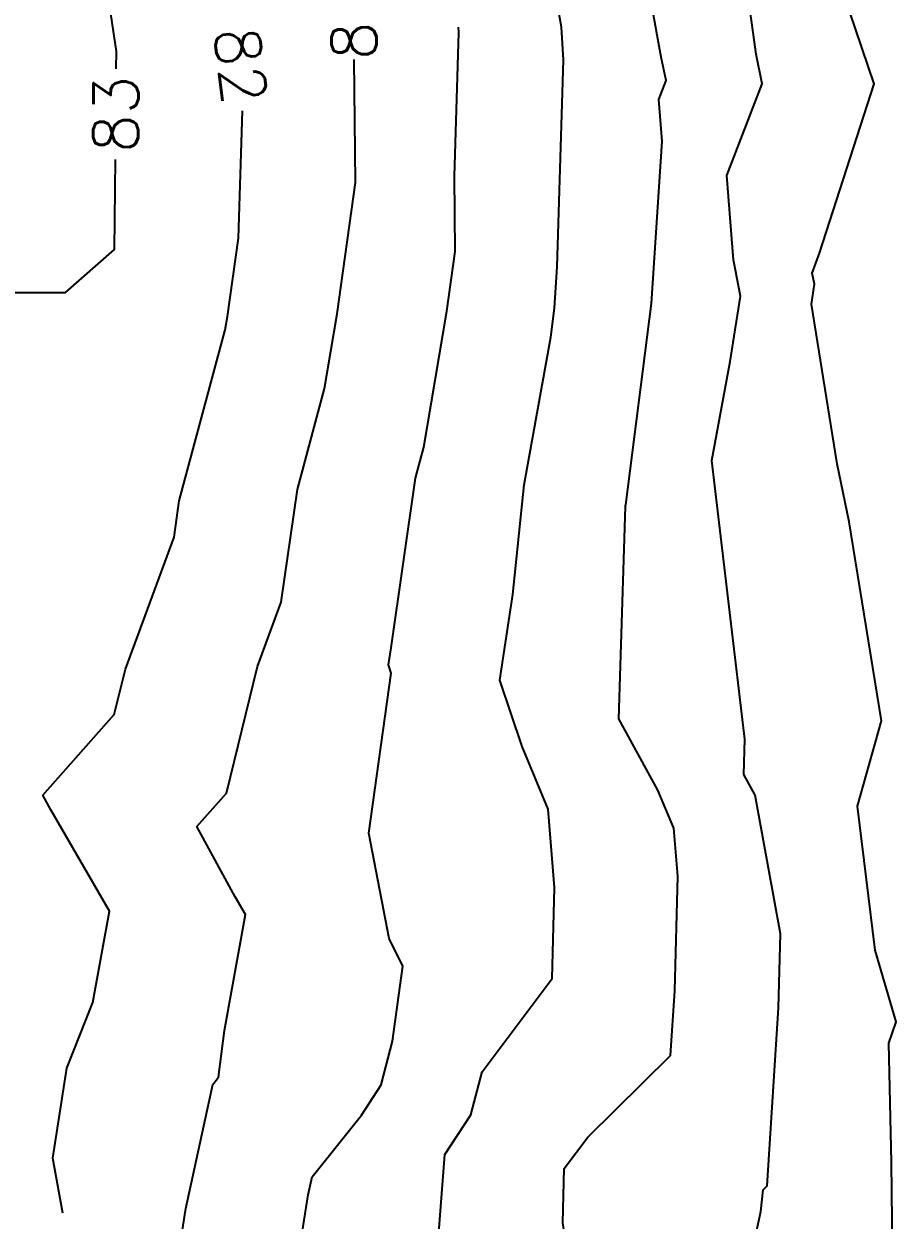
# Model space of a CAD drawing. Header units: metres. Extents: x 729358 to 732680, y 1423022 to 1426117.
# Drawn here: x 730911.2 to 731037.4, y 1425258 to 1425431.2 of the extents above; entities that cross this region are included whole.
import ezdxf

# ---------------------------------------------------------------- set-up
doc = ezdxf.new("R2010")
doc.units = ezdxf.units.M
doc.header["$MEASUREMENT"] = 0
for name, color, linetype in [('HR36 IE-Exi_Xref$0$CONTOUR', 8, 'Continuous'), ('HR36 IE-Exi_Xref$0$CONTOURINDEX', 10, 'Continuous'), ('HR36 IE-Exi_Xref$0$CONTOURTEXT', 7, 'Continuous')]:
    doc.layers.add(name, color=color, linetype=linetype)
doc.styles.add('HR36 IE-Exi_Xref$0$5mm', font='simplex', dxfattribs={"height": 5})

msp = doc.modelspace()

# ---------------------------------------------------------------- linework, layer by layer
at = {"layer": 'HR36 IE-Exi_Xref$0$CONTOUR', "flags": 128}
for points, elevation in [([(730924.56, 1425424.65), (730924.58, 1425427.18), (730923.35, 1425435.63), (730923.22, 1425443.53), (730923.15, 1425450.94), (730920.59, 1425457.91), (730914.03, 1425469.2), (730904.3, 1425494.58)], 83), ([(731013.07, 1425237.19), (731017.87, 1425259.26), (731018.18, 1425262.42), (731018.75, 1425262.98), (731020.39, 1425288.77), (731020.68, 1425299.48), (731017.05, 1425319.52), (731015.4, 1425322.53), (731015.56, 1425327.65), (731010.77, 1425367.99), (731013.44, 1425382.3), (731014.92, 1425391.76), (731013.89, 1425397.02), (731012.94, 1425409.22), (731018.05, 1425422.47), (731017.19, 1425426.78), (731016.08, 1425434.82), (731017.86, 1425445.74), (731019.33, 1425449.71)], 77), ([(730970.83, 1425246.52), (730971.13, 1425254.95), (730972.1, 1425267.5), (730975.89, 1425273.28), (730977.52, 1425279.48), (730987.66, 1425292.97), (730988, 1425306.17), (730987.08, 1425317.48), (730983.29, 1425326.56), (730980.07, 1425336.16), (730981.94, 1425348.57), (730983.61, 1425364.46), (730987.44, 1425385.81), (730987.97, 1425390), (730988.37, 1425396), (730989.29, 1425425.98), (730989.02, 1425430.71), (730988.03, 1425436.13)], 79), ([(730933.76, 1425254.13), (730934.65, 1425259.69), (730938.52, 1425277.67), (730939.36, 1425278.73), (730940.2, 1425285.48), (730943.28, 1425302.27), (730941.79, 1425304.83), (730936.23, 1425314.99), (730940.51, 1425319.81), (730944.98, 1425338.14), (730948.43, 1425347.48), (730950.77, 1425363.76), (730954.71, 1425378.4), (730956.54, 1425389.2), (730959.17, 1425408.19), (730958.99, 1425426.01)], 81), ([(730898.15, 1425263.07), (730895.33, 1425278.96), (730895.7, 1425281.31), (730903.56, 1425301.24), (730903.91, 1425303.18), (730901.94, 1425306.59), (730898.3, 1425320.31), (730898.69, 1425326.27), (730904.38, 1425348.44), (730904.34, 1425350.58), (730902.67, 1425376.31), (730904.08, 1425380.7), (730907.78, 1425389.58), (730909.2, 1425392.29), (730917.2, 1425392.31), (730924.31, 1425398.52), (730924.43, 1425411.56)], 83)]:
    msp.add_lwpolyline(points, dxfattribs=dict(at, elevation=elevation))
at = {"layer": 'HR36 IE-Exi_Xref$0$CONTOURINDEX', "flags": 128}
for points, elevation in [([(731032.01, 1425232.56), (731032.48, 1425233.85), (731033.86, 1425240.19), (731036.98, 1425249.47), (731036.79, 1425266.37), (731036.39, 1425283.63), (731037.43, 1425286.72), (731034.4, 1425297.11), (731031.85, 1425317.92), (731035.3, 1425330.3), (731030.66, 1425359.1), (731028.92, 1425367.47), (731025.17, 1425390.62), (731025.62, 1425393.51), (731025.31, 1425395.09), (731026.34, 1425397.97), (731034.28, 1425422.5), (731030.73, 1425432.88), (731029.75, 1425440.03), (731030.28, 1425443.32), (731031.43, 1425446.41), (731033.68, 1425454.97)], 76), ([(730991.12, 1425241.9), (730991.02, 1425245.77), (730989.21, 1425257.62), (730989.4, 1425265.48), (730992.82, 1425270.01), (731004.79, 1425281.83), (731005.39, 1425291.21), (731005.84, 1425307.8), (731005.27, 1425314.74), (731002.97, 1425320.24), (730997.32, 1425330.58), (730998.27, 1425361.29), (730998.29, 1425361.48), (730998.31, 1425361.57), (731002.01, 1425390.7), (731003.56, 1425414.18), (731003.08, 1425420.24), (731004.13, 1425422.95), (731003.45, 1425426.35), (731002.03, 1425434.07), (731001.96, 1425435.93), (731002.94, 1425442.49)], 78), ([(730950.71, 1425251.33), (730952.35, 1425261.66), (730952.92, 1425264.29), (730960.03, 1425273.23), (730962.89, 1425277.59), (730964.55, 1425283.94), (730966.04, 1425294.8), (730964.05, 1425298.78), (730961.11, 1425314.01), (730964.36, 1425337.2), (730963.96, 1425338.39), (730964.34, 1425340.87), (730967.86, 1425365.4), (730969.08, 1425369.9), (730972.41, 1425389.57), (730973.61, 1425398.2), (730973.5, 1425409.12), (730974.13, 1425429.9), (730974.09, 1425430.7)], 80), ([(730916.8, 1425259.01), (730915.38, 1425266.98), (730917.42, 1425280), (730921.17, 1425289.52), (730923.6, 1425302.72), (730915.08, 1425317.39), (730913.91, 1425319.52), (730924.27, 1425331.2), (730925.88, 1425337.78), (730932.92, 1425356.87), (730933.67, 1425362.13), (730940.34, 1425386.9), (730940.67, 1425388.82), (730942.24, 1425400.13), (730942.85, 1425418.56)], 82)]:
    msp.add_lwpolyline(points, dxfattribs=dict(at, elevation=elevation))

# ---------------------------------------------------------------- texts
at = {"layer": 'HR36 IE-Exi_Xref$0$CONTOURTEXT', "char_height": 6.5, "attachment_point": 5, "style": 'HR36 IE-Exi_Xref$0$5mm'}
for s, insert, rotation in [('{81}', (730958.93, 1425431.49, 81), 90.5944), ('{82}', (730942.56, 1425425.12, 82), 277.0869), ('{83}', (730924.49, 1425418.1, 83), 89.4548)]:
    msp.add_mtext(s, dxfattribs=dict(at, insert=insert, rotation=rotation))

doc.saveas('drawing.dxf')
